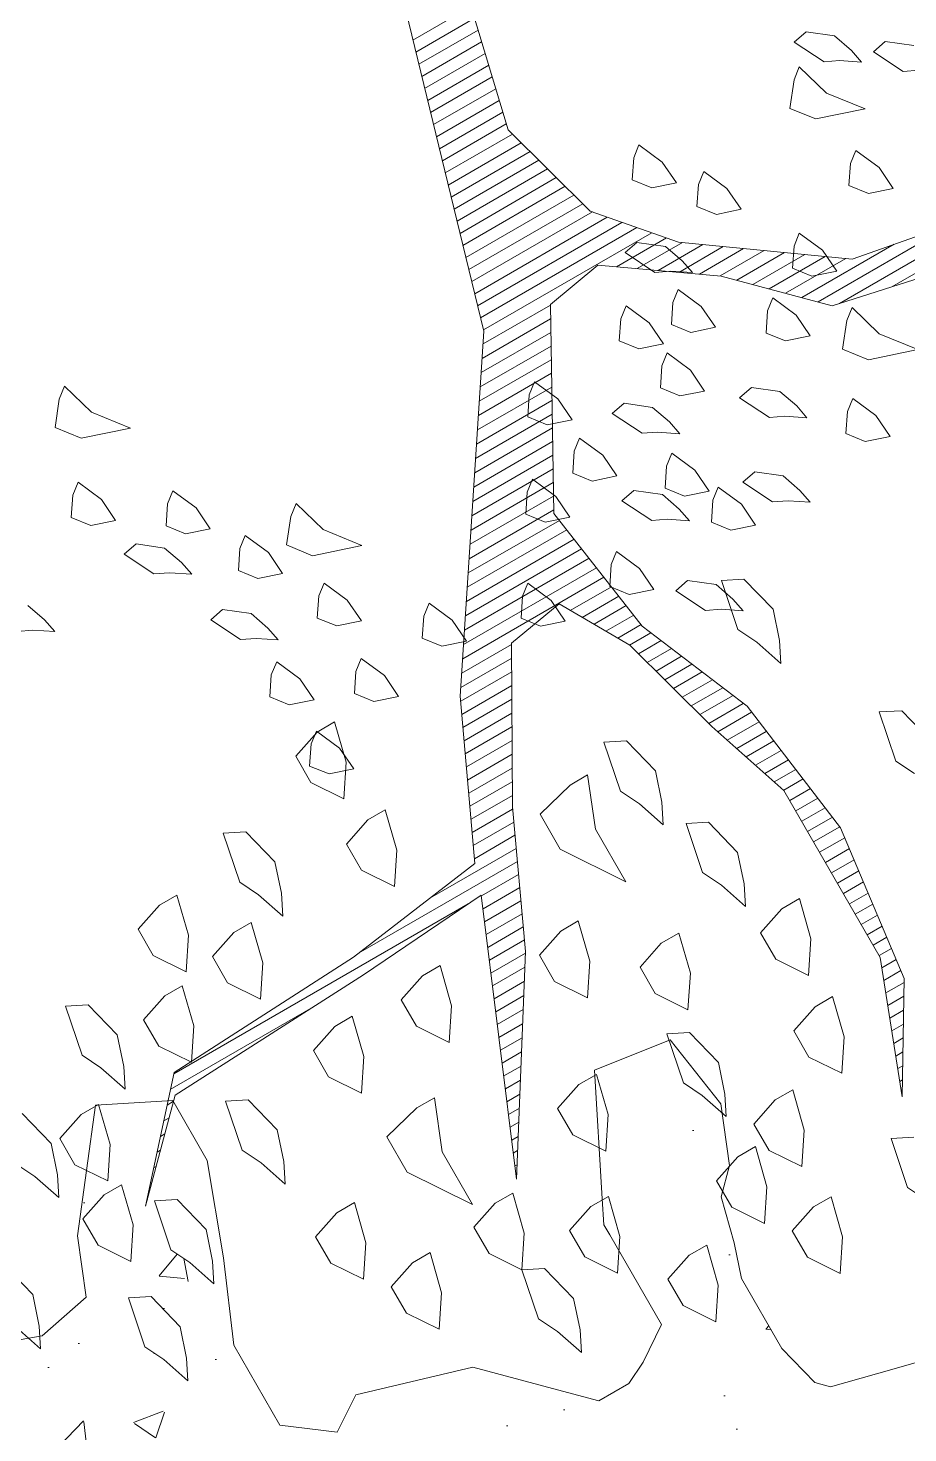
# Model space of a CAD drawing. Header units: metres. Extents: x 12093 to 20303, y 514 to 1412.
# Drawn here: x 19711.101 to 19712.157, y 702.806 to 704.492 of the extents above; entities that cross this region are included whole.
import ezdxf

# ---------------------------------------------------------------- set-up
doc = ezdxf.new("R2010")
doc.units = ezdxf.units.M
for name, color, linetype, lineweight in [('ARBOLES', 52, 'Continuous', 13), ('grass', 64, 'Continuous', 13), ('MANZANAS-ORIGINALES', 147, 'Continuous', 9)]:
    doc.layers.add(name, color=color, linetype=linetype, lineweight=lineweight)
doc.layers.add('desnivel', color=9, linetype='Continuous')
pattern_1 = [(50, (19136.99335, 73.14804), (0.36436934, -0.03187817), [0.0381, -0.4191]), (355, (19136.99335, 73.14804), (-0.07048565, 0.38211329), [0.03048, -0.33528]), (100.451, (19137.0237, 73.1454), (0.293885, 0.35023338), [0.03238, -0.35618]), (46.1842, (19136.99335, 73.24964), (0.54215808, -0.08408466), [0.05715, -0.62865]), (96.6356, (19137.03853, 73.24264), (0.47480847, 0.4948511), [0.04857, -0.53427]), (351.184, (19136.99335, 73.24964), (0.4748092, 0.49485024), [0.04572, -0.50292]), (21, (19137.04415, 73.22424), (0.30322976, -0.20453104), [0.0381, -0.4191]), (326, (19137.04415, 73.22424), (0.12360406, 0.36837593), [0.03048, -0.33528]), (71.4514, (19137.06942, 73.2072), (0.42683298, 0.16384572), [0.03238, -0.35618]), (37.5, (19136.99335, 73.14804), (0.006177207, 0.169110078), [0, -0.331216, 0, -0.34036, 0, -0.33655]), (7.5, (19136.99335, 73.14804), (0.133639325, 0.20036115), [0, -0.194056, 0, -0.323596, 0, -0.12827]), (327.5, (19136.88007, 73.14804), (0.27118119, -0.011457488), [0, -0.127, 0, -0.39624, 0, -0.52578]), (317.5, (19136.82927, 73.14804), (0.29625836, 0.05085298), [0, -0.1651, 0, -0.263144, 0, -0.37338])]

# ---------------------------------------------------------------- blocks, each defined once
blk = doc.blocks.new('ghgfghgh')
at = {"layer": 'ARBOLES', "lineweight": 20}
for p, q in [((20001.7333, 663.3904), (20001.6557, 663.7091)), ((20001.713, 663.6712), (20001.7517, 663.5428)), ((20001.6796, 663.6107), (20001.7236, 663.636)), ((20001.6819, 663.6015), (20001.7263, 663.6272)), ((20001.6841, 663.5924), (20001.7289, 663.6183)), ((20001.6863, 663.5832), (20001.7316, 663.6094)), ((20001.6885, 663.5741), (20001.7343, 663.6005)), ((20001.6908, 663.565), (20001.737, 663.5916)), ((20001.693, 663.5558), (20001.7396, 663.5828)), ((20001.6952, 663.5467), (20001.7423, 663.5739)), ((20001.6974, 663.5375), (20001.745, 663.565)), ((20001.6997, 663.5284), (20001.7477, 663.5561)), ((20001.7019, 663.5193), (20001.7503, 663.5472)), ((20001.7041, 663.5101), (20001.755, 663.5395)), ((20001.7517, 663.5428), (20001.8138, 663.4812)), ((20001.7064, 663.501), (20001.7617, 663.5329)), ((20001.7086, 663.4918), (20001.7683, 663.5263)), ((20001.7108, 663.4827), (20001.775, 663.5197)), ((20001.713, 663.4736), (20001.7816, 663.5132)), ((20001.7153, 663.4644), (20001.7882, 663.5066)), ((20001.7175, 663.4553), (20001.7949, 663.5)), ((20001.7197, 663.4461), (20001.8015, 663.4934)), ((20001.7219, 663.437), (20001.8082, 663.4868)), ((20002.0027, 663.4114), (20002.1318, 663.486)), ((20002.0121, 663.445), (20002.13, 663.4864)), ((20002.0423, 663.4239), (20002.1447, 663.483)), ((20001.7242, 663.4279), (20001.8155, 663.4806)), ((20001.7264, 663.4187), (20001.8267, 663.4767)), ((20001.7286, 663.4096), (20001.8379, 663.4727)), ((20001.9864, 663.4125), (20002.0903, 663.4725)), ((20001.7308, 663.4004), (20001.8492, 663.4688)), ((20001.7331, 663.3913), (20001.8604, 663.4648)), ((20001.9741, 663.4158), (20002.0441, 663.4562)), ((20001.8197, 663.4403), (20001.7837, 663.4106)), ((20002.0645, 663.4309), (20001.997, 663.4096)), ((20001.7327, 663.3807), (20001.7837, 663.4101)), ((20001.7837, 663.4106), (20001.7863, 663.2525)), ((20001.732, 663.3698), (20001.7838, 663.3998)), ((20001.7155, 663.1141), (20001.7333, 663.3904)), ((20001.7313, 663.359), (20001.784, 663.3895)), ((20001.7306, 663.3482), (20001.7842, 663.3791)), ((20001.7299, 663.3373), (20001.7844, 663.3688)), ((20001.7292, 663.3265), (20001.7845, 663.3585)), ((20001.7285, 663.3157), (20001.7847, 663.3481)), ((20001.7278, 663.3049), (20001.7849, 663.3378)), ((20001.7271, 663.294), (20001.785, 663.3275)), ((20001.7264, 663.2832), (20001.7852, 663.3172)), ((20001.7257, 663.2724), (20001.7854, 663.3068)), ((20001.725, 663.2615), (20001.7856, 663.2965)), ((20001.7243, 663.2507), (20001.7857, 663.2862)), ((20001.7236, 663.2399), (20001.7859, 663.2759)), ((20001.7229, 663.2291), (20001.7861, 663.2655)), ((20001.7222, 663.2182), (20001.7862, 663.2552)), ((20001.7863, 663.2525), (20001.8533, 663.1671)), ((20001.7208, 663.1966), (20001.7961, 663.24)), ((20001.7215, 663.2074), (20001.7905, 663.2472)), ((20001.7201, 663.1857), (20001.8017, 663.2329)), ((20001.7187, 663.1641), (20001.813, 663.2185)), ((20001.7194, 663.1749), (20001.8073, 663.2257)), ((20001.718, 663.1533), (20001.8186, 663.2113)), ((20001.7173, 663.1424), (20001.8242, 663.2042)), ((20001.7988, 663.1791), (20001.8299, 663.197)), ((20001.7904, 663.184), (20001.7543, 663.1543)), ((20001.8439, 663.1528), (20001.7904, 663.184)), ((20001.8078, 663.1738), (20001.8355, 663.1898)), ((20001.8168, 663.1686), (20001.8411, 663.1827)), ((20001.8258, 663.1634), (20001.8468, 663.1755)), ((20001.8347, 663.1581), (20001.8524, 663.1683)), ((20001.8533, 663.1671), (20001.9326, 663.1065)), ((20001.7166, 663.1316), (20001.7543, 663.1534)), ((20001.7543, 663.1543), (20001.7549, 663.0305)), ((20001.8437, 663.1529), (20001.8598, 663.1622)), ((20001.906, 663.0912), (20001.8439, 663.1528)), ((20001.8504, 663.1463), (20001.8676, 663.1562)), ((20001.7159, 663.1208), (20001.7544, 663.143)), ((20001.8571, 663.1397), (20001.8754, 663.1503)), ((20001.8637, 663.1331), (20001.8831, 663.1444)), ((20001.7158, 663.1103), (20001.7544, 663.1326)), ((20001.8703, 663.1265), (20001.8909, 663.1384)), ((20001.877, 663.12), (20001.8987, 663.1325)), ((20001.7167, 663.1004), (20001.7545, 663.1222)), ((20001.8836, 663.1134), (20001.9064, 663.1265)), ((20001.8903, 663.1068), (20001.9142, 663.1206)), ((20001.7265, 662.9875), (20001.7155, 663.1141)), ((20001.7175, 663.0904), (20001.7545, 663.1118)), ((20001.8969, 663.1002), (20001.922, 663.1147)), ((20001.7184, 663.0805), (20001.7546, 663.1014)), ((20001.9036, 663.0936), (20001.9298, 663.1087)), ((20001.9105, 663.0872), (20001.9361, 663.102)), ((20001.9326, 663.1065), (20002.0035, 663.0145)), ((20001.7193, 663.0706), (20001.7546, 663.091)), ((20001.9605, 663.0429), (20001.906, 663.0912)), ((20001.9176, 663.0809), (20001.9417, 663.0948)), ((20001.7201, 663.0607), (20001.7547, 663.0806)), ((20001.9248, 663.0746), (20001.9472, 663.0875)), ((20001.9319, 663.0683), (20001.9528, 663.0803)), ((20001.721, 663.0507), (20001.7547, 663.0702)), ((20001.939, 663.0619), (20001.9584, 663.0731)), ((20001.7219, 663.0408), (20001.7548, 663.0598)), ((20001.9461, 663.0556), (20001.9639, 663.0659)), ((20001.9532, 663.0493), (20001.9695, 663.0587)), ((20001.7227, 663.0309), (20001.7548, 663.0494)), ((20001.9604, 663.043), (20001.975, 663.0515)), ((20001.7236, 663.021), (20001.7549, 663.039)), ((20002.0335, 662.9165), (20001.9605, 663.0429)), ((20001.9649, 663.0352), (20001.9806, 663.0442)), ((20001.9695, 663.0274), (20001.9861, 663.037)), ((20001.7245, 663.011), (20001.7551, 663.0287)), ((20001.7549, 663.0305), (20001.7649, 662.921)), ((20001.974, 663.0196), (20001.9917, 663.0298)), ((20001.7253, 663.0011), (20001.756, 663.0188)), ((20001.9785, 663.0118), (20001.9973, 663.0226)), ((20001.983, 663.0039), (20002.0028, 663.0154)), ((20002.0035, 663.0145), (20002.0516, 662.9004)), ((20001.7262, 662.9912), (20001.7569, 663.0089)), ((20001.9875, 662.9961), (20002.0066, 663.0071)), ((20001.6924, 662.9613), (20001.7578, 662.999)), ((20001.992, 662.9883), (20002.0101, 662.9988)), ((20001.6345, 662.9166), (20001.7265, 662.9875)), ((20001.6383, 662.9196), (20001.7587, 662.9891)), ((20001.9965, 662.9805), (20002.0137, 662.9904)), ((20002.0011, 662.9727), (20002.0172, 662.982)), ((20001.7315, 662.963), (20001.7596, 662.9792)), ((20002.0056, 662.9648), (20002.0208, 662.9736)), ((20001.7314, 662.9637), (20001.6421, 662.9034)), ((20001.7581, 662.7486), (20001.7314, 662.9637)), ((20001.7327, 662.9532), (20001.7605, 662.9693)), ((20002.0101, 662.957), (20002.0243, 662.9652)), ((20001.4985, 662.8284), (20001.7231, 662.9581)), ((20001.7339, 662.9435), (20001.7614, 662.9594)), ((20002.0146, 662.9492), (20002.0278, 662.9568)), ((20001.7351, 662.9338), (20001.7623, 662.9495)), ((20001.7363, 662.9241), (20001.7632, 662.9396)), ((20002.0191, 662.9414), (20002.0314, 662.9485)), ((20002.0236, 662.9336), (20002.0349, 662.9401)), ((20001.7375, 662.9143), (20001.7641, 662.9297)), ((20002.0281, 662.9258), (20002.0384, 662.9317)), ((20001.7387, 662.9046), (20001.7648, 662.9197)), ((20001.7649, 662.921), (20001.7581, 662.7486)), ((20002.0327, 662.9179), (20002.042, 662.9233)), ((20001.4987, 662.8294), (20001.6345, 662.9166)), ((20001.7399, 662.8949), (20001.7644, 662.909)), ((20002.0501, 662.8109), (20002.0335, 662.9165)), ((20002.0347, 662.9087), (20002.0455, 662.9149)), ((20001.6421, 662.9034), (20001.4997, 662.8122)), ((20001.7411, 662.8851), (20001.764, 662.8984)), ((20002.0362, 662.8991), (20002.049, 662.9065)), ((20002.0377, 662.8896), (20002.0516, 662.8976)), ((20002.0516, 662.9004), (20002.0501, 662.8109)), ((20001.7423, 662.8754), (20001.7636, 662.8877)), ((20002.0392, 662.88), (20002.0514, 662.8871)), ((20001.4959, 662.8166), (20001.6038, 662.8788)), ((20001.7435, 662.8657), (20001.7632, 662.877)), ((20002.0407, 662.8705), (20002.0512, 662.8765)), ((20001.7447, 662.856), (20001.7627, 662.8663)), ((20002.0422, 662.8609), (20002.0511, 662.866)), ((20001.746, 662.8462), (20001.7623, 662.8557)), ((20002.0437, 662.8514), (20002.0509, 662.8555)), ((20001.7472, 662.8365), (20001.7619, 662.845)), ((20002.0453, 662.8418), (20002.0507, 662.845)), ((20001.7484, 662.8268), (20001.7615, 662.8343)), ((20002.0468, 662.8323), (20002.0505, 662.8344)), ((20001.4772, 662.7283), (20001.4987, 662.8294)), ((20001.7496, 662.817), (20001.761, 662.8237)), ((20002.0483, 662.8227), (20002.0503, 662.8239)), ((20001.4997, 662.8122), (20001.4772, 662.7283)), ((20001.7508, 662.8073), (20001.7606, 662.813)), ((20001.752, 662.7976), (20001.7602, 662.8023)), ((20001.4909, 662.7928), (20001.4951, 662.7952)), ((20001.7532, 662.7879), (20001.7598, 662.7917)), ((20001.4884, 662.7809), (20001.4918, 662.7829)), ((20001.7544, 662.7781), (20001.7593, 662.781)), ((20001.4859, 662.769), (20001.4885, 662.7706)), ((20001.7556, 662.7684), (20001.7589, 662.7703)), ((20001.7568, 662.7587), (20001.7585, 662.7596)), ((20001.758, 662.7489), (20001.7581, 662.749))]:
    blk.add_line(p, q, dxfattribs=at)
at = {"layer": 'desnivel', "lineweight": 20}
for p, q in [((20001.6363, 662.5855), (20001.6223, 662.5573)), ((20001.8205, 662.5809), (20001.7966, 662.5873)), ((20001.6223, 662.5573), (20001.5789, 662.5625))]:
    blk.add_line(p, q, dxfattribs=at)
at = {"layer": 'grass'}
for p, q in [((20001.9684, 663.6091), (20001.9773, 663.6169)), ((20001.9773, 663.6169), (20001.9989, 663.6138)), ((20001.9989, 663.6138), (20002.0116, 663.6029)), ((20002.0283, 663.6018), (20002.0372, 663.6096)), ((20002.0372, 663.6096), (20002.0588, 663.6065)), ((20001.9909, 663.5942), (20001.9684, 663.6091)), ((20002.0116, 663.6029), (20002.0194, 663.594)), ((20002.0508, 663.5869), (20002.0283, 663.6018)), ((20001.9722, 663.5904), (20001.9682, 663.5806)), ((20001.9927, 663.5706), (20001.9722, 663.5904)), ((20002.0027, 663.5951), (20001.9909, 663.5942)), ((20002.0194, 663.594), (20002.0027, 663.5951)), ((20001.9682, 663.5806), (20001.965, 663.559)), ((20002.0626, 663.5878), (20002.0508, 663.5869)), ((20002.0221, 663.5586), (20001.9927, 663.5706)), ((20001.965, 663.559), (20001.9847, 663.551)), ((20001.9847, 663.551), (20002.0221, 663.5586)), ((20001.8508, 663.5314), (20001.8468, 663.5216)), ((20001.8684, 663.5184), (20001.8508, 663.5314)), ((20002.015, 663.5272), (20002.0109, 663.5174)), ((20002.0326, 663.5143), (20002.015, 663.5272)), ((20001.8468, 663.5216), (20001.8457, 663.5048)), ((20001.8791, 663.5026), (20001.8684, 663.5184)), ((20002.0109, 663.5174), (20002.0098, 663.5007)), ((20002.0433, 663.4984), (20002.0326, 663.5143)), ((20001.8457, 663.5048), (20001.8604, 663.4988)), ((20001.8998, 663.5113), (20001.8958, 663.5015)), ((20001.9174, 663.4984), (20001.8998, 663.5113)), ((20001.8604, 663.4988), (20001.8791, 663.5026)), ((20001.8958, 663.5015), (20001.8947, 663.4848)), ((20001.9281, 663.4826), (20001.9174, 663.4984)), ((20002.0098, 663.5007), (20002.0245, 663.4946)), ((20002.0245, 663.4946), (20002.0433, 663.4984)), ((20001.8947, 663.4848), (20001.9094, 663.4788)), ((20001.9094, 663.4788), (20001.9281, 663.4826)), ((20001.8138, 663.4812), (20001.8806, 663.4577)), ((20001.8338, 663.4391), (20001.8716, 663.4609)), ((20001.9722, 663.4646), (20001.9682, 663.4548)), ((20001.9898, 663.4516), (20001.9722, 663.4646)), ((20001.8403, 663.4498), (20001.8492, 663.4576)), ((20001.8628, 663.4349), (20001.8403, 663.4498)), ((20001.8492, 663.4576), (20001.8709, 663.4545)), ((20001.8495, 663.4377), (20001.8837, 663.4574)), ((20001.8652, 663.4363), (20001.8991, 663.4559)), ((20001.8709, 663.4545), (20001.8836, 663.4436)), ((20001.8806, 663.4577), (20002.0121, 663.445)), ((20001.8809, 663.4349), (20001.9146, 663.4544)), ((20001.8966, 663.4336), (20001.93, 663.4529)), ((20001.9122, 663.4322), (20001.9455, 663.4514)), ((20001.9248, 663.429), (20001.961, 663.4499)), ((20001.9682, 663.4548), (20001.9671, 663.4381)), ((20002.0005, 663.4358), (20001.9898, 663.4516)), ((20001.9131, 663.4321), (20001.8197, 663.4403)), ((20001.8836, 663.4436), (20001.8914, 663.4347)), ((20001.9371, 663.4257), (20001.9764, 663.4484)), ((20001.9494, 663.4224), (20001.9919, 663.4469)), ((20001.9617, 663.4191), (20002.0073, 663.4454)), ((20001.8746, 663.4358), (20001.8628, 663.4349)), ((20001.8914, 663.4347), (20001.8746, 663.4358)), ((20001.997, 663.4096), (20001.9131, 663.4321)), ((20001.9671, 663.4381), (20001.9818, 663.432)), ((20001.9818, 663.432), (20002.0005, 663.4358)), ((20001.8804, 663.422), (20001.8764, 663.4122)), ((20001.898, 663.4091), (20001.8804, 663.422)), ((20001.841, 663.4095), (20001.837, 663.3997)), ((20001.8586, 663.3966), (20001.841, 663.4095)), ((20001.8764, 663.4122), (20001.8753, 663.3955)), ((20001.9087, 663.3933), (20001.898, 663.4091)), ((20001.9522, 663.4155), (20001.9482, 663.4057)), ((20001.9698, 663.4026), (20001.9522, 663.4155)), ((20002.0121, 663.4082), (20002.0081, 663.3984)), ((20002.0326, 663.3884), (20002.0121, 663.4082)), ((20001.837, 663.3997), (20001.8359, 663.383)), ((20001.8693, 663.3808), (20001.8586, 663.3966)), ((20001.9482, 663.4057), (20001.9471, 663.389)), ((20001.9805, 663.3868), (20001.9698, 663.4026)), ((20002.0081, 663.3984), (20002.005, 663.3768)), ((20001.8753, 663.3955), (20001.89, 663.3895)), ((20001.89, 663.3895), (20001.9087, 663.3933)), ((20001.9471, 663.389), (20001.9618, 663.383)), ((20001.9618, 663.383), (20001.9805, 663.3868)), ((20002.062, 663.3764), (20002.0326, 663.3884)), ((20001.8359, 663.383), (20001.8506, 663.377)), ((20001.8506, 663.377), (20001.8693, 663.3808)), ((20002.005, 663.3768), (20002.0246, 663.3688)), ((20002.0246, 663.3688), (20002.062, 663.3764)), ((20001.8722, 663.3739), (20001.8682, 663.3641)), ((20001.8898, 663.361), (20001.8722, 663.3739)), ((20001.8682, 663.3641), (20001.8671, 663.3474)), ((20001.9005, 663.3451), (20001.8898, 663.361)), ((20001.4158, 663.3488), (20001.4118, 663.339)), ((20001.4363, 663.329), (20001.4158, 663.3488)), ((20001.7718, 663.352), (20001.7677, 663.3422)), ((20001.7894, 663.3391), (20001.7718, 663.352)), ((20001.8671, 663.3474), (20001.8818, 663.3414)), ((20001.8818, 663.3414), (20001.9005, 663.3451)), ((20001.927, 663.34), (20001.9359, 663.3478)), ((20001.9359, 663.3478), (20001.9575, 663.3447)), ((20001.9575, 663.3447), (20001.9702, 663.3338)), ((20001.4118, 663.339), (20001.4087, 663.3174)), ((20001.7677, 663.3422), (20001.7666, 663.3255)), ((20001.8001, 663.3233), (20001.7894, 663.3391)), ((20001.8306, 663.328), (20001.8395, 663.3358)), ((20001.8395, 663.3358), (20001.8611, 663.3327)), ((20001.9495, 663.3251), (20001.927, 663.34)), ((20001.9702, 663.3338), (20001.978, 663.3249)), ((20002.0126, 663.3394), (20002.0086, 663.3296)), ((20002.0302, 663.3265), (20002.0126, 663.3394)), ((20001.4657, 663.317), (20001.4363, 663.329)), ((20001.7666, 663.3255), (20001.7813, 663.3195)), ((20001.7813, 663.3195), (20001.8001, 663.3233)), ((20001.8531, 663.3131), (20001.8306, 663.328)), ((20001.8611, 663.3327), (20001.8738, 663.3218)), ((20001.9613, 663.326), (20001.9495, 663.3251)), ((20001.978, 663.3249), (20001.9613, 663.326)), ((20002.0086, 663.3296), (20002.0074, 663.3129)), ((20002.0409, 663.3107), (20002.0302, 663.3265)), ((20001.4087, 663.3174), (20001.4283, 663.3094)), ((20001.4283, 663.3094), (20001.4657, 663.317)), ((20001.8649, 663.314), (20001.8531, 663.3131)), ((20001.8816, 663.3128), (20001.8649, 663.314)), ((20001.8738, 663.3218), (20001.8816, 663.3128)), ((20002.0074, 663.3129), (20002.0221, 663.3069)), ((20001.8058, 663.3095), (20001.8018, 663.2997)), ((20001.8234, 663.2966), (20001.8058, 663.3095)), ((20002.0221, 663.3069), (20002.0409, 663.3107)), ((20001.8018, 663.2997), (20001.8007, 663.283)), ((20001.8341, 663.2808), (20001.8234, 663.2966)), ((20001.8756, 663.2981), (20001.8716, 663.2883)), ((20001.8932, 663.2852), (20001.8756, 663.2981)), ((20001.8007, 663.283), (20001.8154, 663.277)), ((20001.8154, 663.277), (20001.8341, 663.2808)), ((20001.8716, 663.2883), (20001.8705, 663.2716)), ((20001.9039, 663.2694), (20001.8932, 663.2852)), ((20001.9295, 663.2761), (20001.9384, 663.2839)), ((20001.9384, 663.2839), (20001.96, 663.2808)), ((20001.96, 663.2808), (20001.9727, 663.2699)), ((20001.4261, 663.276), (20001.4221, 663.2662)), ((20001.4437, 663.2631), (20001.4261, 663.276)), ((20001.4978, 663.2695), (20001.4938, 663.2597)), ((20001.5154, 663.2566), (20001.4978, 663.2695)), ((20001.7702, 663.2783), (20001.7662, 663.2685)), ((20001.7878, 663.2654), (20001.7702, 663.2783)), ((20001.8379, 663.262), (20001.8468, 663.2698)), ((20001.8468, 663.2698), (20001.8685, 663.2667)), ((20001.8705, 663.2716), (20001.8852, 663.2656)), ((20001.8852, 663.2656), (20001.9039, 663.2694)), ((20001.9108, 663.2723), (20001.9068, 663.2625)), ((20001.9284, 663.2594), (20001.9108, 663.2723)), ((20001.952, 663.2612), (20001.9295, 663.2761)), ((20001.9727, 663.2699), (20001.9805, 663.261)), ((20001.4221, 663.2662), (20001.4209, 663.2495)), ((20001.4544, 663.2472), (20001.4437, 663.2631)), ((20001.4938, 663.2597), (20001.4927, 663.243)), ((20001.5911, 663.26), (20001.5871, 663.2502)), ((20001.6116, 663.2402), (20001.5911, 663.26)), ((20001.7662, 663.2685), (20001.7651, 663.2518)), ((20001.7985, 663.2496), (20001.7878, 663.2654)), ((20001.8604, 663.2471), (20001.8379, 663.262)), ((20001.8685, 663.2667), (20001.8812, 663.2558)), ((20001.9068, 663.2625), (20001.9057, 663.2458)), ((20001.9391, 663.2436), (20001.9284, 663.2594)), ((20001.9638, 663.2621), (20001.952, 663.2612)), ((20001.9805, 663.261), (20001.9638, 663.2621)), ((20001.4209, 663.2495), (20001.4356, 663.2434)), ((20001.5261, 663.2408), (20001.5154, 663.2566)), ((20001.5871, 663.2502), (20001.584, 663.2286)), ((20001.7651, 663.2518), (20001.7798, 663.2458)), ((20001.7798, 663.2458), (20001.7985, 663.2496)), ((20001.8722, 663.248), (20001.8604, 663.2471)), ((20001.889, 663.2469), (20001.8722, 663.248)), ((20001.8812, 663.2558), (20001.889, 663.2469)), ((20001.4356, 663.2434), (20001.4544, 663.2472)), ((20001.4927, 663.243), (20001.5074, 663.237)), ((20001.5074, 663.237), (20001.5261, 663.2408)), ((20001.641, 663.2281), (20001.6116, 663.2402)), ((20001.9057, 663.2458), (20001.9204, 663.2398)), ((20001.9204, 663.2398), (20001.9391, 663.2436)), ((20001.461, 663.2216), (20001.47, 663.2294)), ((20001.47, 663.2294), (20001.4916, 663.2263)), ((20001.5526, 663.2357), (20001.5486, 663.2259)), ((20001.5702, 663.2228), (20001.5526, 663.2357)), ((20001.584, 663.2286), (20001.6036, 663.2205)), ((20001.6036, 663.2205), (20001.641, 663.2281)), ((20001.4835, 663.2067), (20001.461, 663.2216)), ((20001.4916, 663.2263), (20001.5043, 663.2154)), ((20001.5486, 663.2259), (20001.5475, 663.2092)), ((20001.5809, 663.207), (20001.5702, 663.2228)), ((20001.8337, 663.2237), (20001.8297, 663.2139)), ((20001.8513, 663.2108), (20001.8337, 663.2237)), ((20001.4954, 663.2076), (20001.4835, 663.2067)), ((20001.5121, 663.2065), (20001.4954, 663.2076)), ((20001.5043, 663.2154), (20001.5121, 663.2065)), ((20001.5475, 663.2092), (20001.5622, 663.2032)), ((20001.5622, 663.2032), (20001.5809, 663.207)), ((20001.8297, 663.2139), (20001.8286, 663.1972)), ((20001.862, 663.195), (20001.8513, 663.2108)), ((20001.6123, 663.1998), (20001.6083, 663.19)), ((20001.6299, 663.1869), (20001.6123, 663.1998)), ((20001.7667, 663.1997), (20001.7627, 663.1899)), ((20001.7843, 663.1867), (20001.7667, 663.1997)), ((20001.8286, 663.1972), (20001.8433, 663.1912)), ((20001.8433, 663.1912), (20001.862, 663.195)), ((20001.8787, 663.1939), (20001.8876, 663.2017)), ((20001.8876, 663.2017), (20001.9092, 663.1986)), ((20001.9092, 663.1986), (20001.9219, 663.1877)), ((20001.9132, 663.2017), (20001.9303, 663.2027)), ((20001.9257, 663.1646), (20001.9132, 663.2017)), ((20001.9303, 663.2027), (20001.9523, 663.1799)), ((20001.6083, 663.19), (20001.6072, 663.1733)), ((20001.6406, 663.1711), (20001.6299, 663.1869)), ((20001.6918, 663.1845), (20001.6878, 663.1747)), ((20001.7094, 663.1716), (20001.6918, 663.1845)), ((20001.7627, 663.1899), (20001.7616, 663.1731)), ((20001.795, 663.1709), (20001.7843, 663.1867)), ((20001.9012, 663.179), (20001.8787, 663.1939)), ((20001.9219, 663.1877), (20001.9297, 663.1788)), ((20001.388, 663.1828), (20001.4007, 663.1719)), ((20001.5265, 663.172), (20001.5355, 663.1798)), ((20001.5355, 663.1798), (20001.5571, 663.1767)), ((20001.5571, 663.1767), (20001.5698, 663.1657)), ((20001.6072, 663.1733), (20001.6219, 663.1673)), ((20001.6878, 663.1747), (20001.6867, 663.158)), ((20001.913, 663.1799), (20001.9012, 663.179)), ((20001.9297, 663.1788), (20001.913, 663.1799)), ((20001.9523, 663.1799), (20001.9572, 663.1562)), ((20001.3918, 663.1641), (20001.38, 663.1632)), ((20001.4085, 663.163), (20001.3918, 663.1641)), ((20001.4007, 663.1719), (20001.4085, 663.163)), ((20001.5491, 663.1571), (20001.5265, 663.172)), ((20001.5698, 663.1657), (20001.5776, 663.1568)), ((20001.6219, 663.1673), (20001.6406, 663.1711)), ((20001.7201, 663.1558), (20001.7094, 663.1716)), ((20001.7616, 663.1731), (20001.7763, 663.1671)), ((20001.7763, 663.1671), (20001.795, 663.1709)), ((20001.94, 663.1551), (20001.9257, 663.1646)), ((20001.5609, 663.1579), (20001.5491, 663.1571)), ((20001.5776, 663.1568), (20001.5609, 663.1579)), ((20001.6867, 663.158), (20001.7014, 663.152)), ((20001.7014, 663.152), (20001.7201, 663.1558)), ((20001.9582, 663.139), (20001.94, 663.1551)), ((20001.9572, 663.1562), (20001.9582, 663.139)), ((20001.6404, 663.1426), (20001.6364, 663.1328)), ((20001.658, 663.1297), (20001.6404, 663.1426)), ((20001.5765, 663.1401), (20001.5724, 663.1303)), ((20001.5941, 663.1272), (20001.5765, 663.1401)), ((20001.6364, 663.1328), (20001.6353, 663.1161)), ((20001.5724, 663.1303), (20001.5713, 663.1136)), ((20001.6048, 663.1114), (20001.5941, 663.1272)), ((20001.6687, 663.1139), (20001.658, 663.1297)), ((20001.5713, 663.1136), (20001.586, 663.1076)), ((20001.586, 663.1076), (20001.6048, 663.1114)), ((20001.6353, 663.1161), (20001.65, 663.1101)), ((20001.65, 663.1101), (20001.6687, 663.1139)), ((20002.0326, 663.1022), (20002.0498, 663.1032)), ((20002.0452, 663.0651), (20002.0326, 663.1022)), ((20002.0498, 663.1032), (20002.0718, 663.0805)), ((20001.6203, 663.0947), (20001.607, 663.087)), ((20001.629, 663.0642), (20001.6203, 663.0947)), ((20001.607, 663.087), (20001.5909, 663.0688)), ((20001.6025, 663.078), (20001.6014, 663.0613)), ((20001.6065, 663.0878), (20001.6025, 663.078)), ((20001.6241, 663.0749), (20001.6065, 663.0878)), ((20001.8242, 663.0794), (20001.8413, 663.0804)), ((20001.8367, 663.0423), (20001.8242, 663.0794)), ((20001.8413, 663.0804), (20001.8633, 663.0577)), ((20001.5909, 663.0688), (20001.6024, 663.0489)), ((20001.6348, 663.0591), (20001.6241, 663.0749)), ((20001.6014, 663.0613), (20001.6161, 663.0553)), ((20001.6161, 663.0553), (20001.6348, 663.0591)), ((20001.6273, 663.0366), (20001.629, 663.0642)), ((20001.8633, 663.0577), (20001.8682, 663.0339)), ((20002.0595, 663.0557), (20002.0452, 663.0651)), ((20001.6024, 663.0489), (20001.6273, 663.0366)), ((20001.7986, 663.0469), (20001.7759, 663.0249)), ((20001.8119, 663.0546), (20001.7986, 663.0469)), ((20001.8178, 663.0136), (20001.8119, 663.0546)), ((20001.8511, 663.0328), (20001.8367, 663.0423)), ((20001.6587, 663.0282), (20001.6454, 663.0205)), ((20001.6674, 662.9977), (20001.6587, 663.0282)), ((20001.7759, 663.0249), (20001.7912, 662.9983)), ((20001.8692, 663.0167), (20001.8511, 663.0328)), ((20001.8682, 663.0339), (20001.8692, 663.0167)), ((20001.6454, 663.0205), (20001.6293, 663.0023)), ((20001.8864, 663.0178), (20001.9035, 663.0188)), ((20001.8989, 662.9807), (20001.8864, 663.0178)), ((20001.9035, 663.0188), (20001.9255, 662.996)), ((20001.536, 663.0105), (20001.5531, 663.0115)), ((20001.5485, 662.9734), (20001.536, 663.0105)), ((20001.5531, 663.0115), (20001.5751, 662.9888)), ((20001.8408, 662.9738), (20001.8178, 663.0136)), ((20001.6293, 663.0023), (20001.6408, 662.9824)), ((20001.6656, 662.9701), (20001.6674, 662.9977)), ((20001.7912, 662.9983), (20001.8408, 662.9738)), ((20001.9255, 662.996), (20001.9304, 662.9722)), ((20001.5751, 662.9888), (20001.58, 662.965)), ((20001.6408, 662.9824), (20001.6656, 662.9701)), ((20001.5628, 662.9639), (20001.5485, 662.9734)), ((20001.9132, 662.9712), (20001.8989, 662.9807)), ((20001.9304, 662.9722), (20001.9314, 662.9551)), ((20001.5009, 662.9637), (20001.4876, 662.956)), ((20001.5096, 662.9332), (20001.5009, 662.9637)), ((20001.581, 662.9478), (20001.5628, 662.9639)), ((20001.58, 662.965), (20001.581, 662.9478)), ((20001.9314, 662.9551), (20001.9132, 662.9712)), ((20001.9723, 662.961), (20001.959, 662.9533)), ((20001.981, 662.9306), (20001.9723, 662.961)), ((20001.4876, 662.956), (20001.4715, 662.9378)), ((20001.959, 662.9533), (20001.9429, 662.9352)), ((20001.5572, 662.943), (20001.5439, 662.9353)), ((20001.5659, 662.9125), (20001.5572, 662.943)), ((20001.8048, 662.9441), (20001.7915, 662.9364)), ((20001.8135, 662.9136), (20001.8048, 662.9441)), ((20001.4715, 662.9378), (20001.483, 662.9179)), ((20001.5078, 662.9056), (20001.5096, 662.9332)), ((20001.5439, 662.9353), (20001.5278, 662.9171)), ((20001.7915, 662.9364), (20001.7754, 662.9182)), ((20001.881, 662.9349), (20001.8677, 662.9272)), ((20001.8897, 662.9045), (20001.881, 662.9349)), ((20001.9429, 662.9352), (20001.9544, 662.9152)), ((20001.9792, 662.9029), (20001.981, 662.9306)), ((20001.7754, 662.9182), (20001.7869, 662.8983)), ((20001.8677, 662.9272), (20001.8516, 662.909)), ((20001.483, 662.9179), (20001.5078, 662.9056)), ((20001.5278, 662.9171), (20001.5393, 662.8972)), ((20001.5641, 662.8849), (20001.5659, 662.9125)), ((20001.7002, 662.9103), (20001.6869, 662.9026)), ((20001.7089, 662.8798), (20001.7002, 662.9103)), ((20001.8117, 662.886), (20001.8135, 662.9136)), ((20001.8516, 662.909), (20001.8631, 662.8891)), ((20001.9544, 662.9152), (20001.9792, 662.9029)), ((20001.5393, 662.8972), (20001.5641, 662.8849)), ((20001.6869, 662.9026), (20001.6708, 662.8844)), ((20001.7869, 662.8983), (20001.8117, 662.886)), ((20001.8879, 662.8768), (20001.8897, 662.9045)), ((20001.4917, 662.8874), (20001.4756, 662.8693)), ((20001.505, 662.8951), (20001.4917, 662.8874)), ((20001.5137, 662.8647), (20001.505, 662.8951)), ((20001.8631, 662.8891), (20001.8879, 662.8768)), ((20001.9974, 662.8868), (20001.9841, 662.8792)), ((20002.0061, 662.8564), (20001.9974, 662.8868)), ((20001.4165, 662.8795), (20001.4337, 662.8805)), ((20001.4291, 662.8424), (20001.4165, 662.8795)), ((20001.4337, 662.8805), (20001.4557, 662.8578)), ((20001.6708, 662.8844), (20001.6823, 662.8645)), ((20001.7071, 662.8522), (20001.7089, 662.8798)), ((20001.9841, 662.8792), (20001.968, 662.861)), ((20001.4756, 662.8693), (20001.4872, 662.8493)), ((20001.6337, 662.8719), (20001.6204, 662.8642)), ((20001.6424, 662.8415), (20001.6337, 662.8719)), ((20001.4557, 662.8578), (20001.4606, 662.834)), ((20001.512, 662.8371), (20001.5137, 662.8647)), ((20001.6204, 662.8642), (20001.6043, 662.846)), ((20001.6823, 662.8645), (20001.7071, 662.8522)), ((20001.8718, 662.8587), (20001.889, 662.8597)), ((20001.8844, 662.8216), (20001.8718, 662.8587)), ((20001.889, 662.8597), (20001.911, 662.8369)), ((20001.968, 662.861), (20001.9795, 662.841)), ((20002.0043, 662.8288), (20002.0061, 662.8564)), ((20001.4872, 662.8493), (20001.512, 662.8371)), ((20001.6043, 662.846), (20001.6158, 662.8261)), ((20001.8745, 662.8542), (20001.8172, 662.8312)), ((20001.9127, 662.8056), (20001.8745, 662.8542)), ((20001.4434, 662.8329), (20001.4291, 662.8424)), ((20001.4606, 662.834), (20001.4616, 662.8168)), ((20001.6406, 662.8138), (20001.6424, 662.8415)), ((20001.911, 662.8369), (20001.9158, 662.8131)), ((20001.9795, 662.841), (20002.0043, 662.8288)), ((20001.4616, 662.8168), (20001.4434, 662.8329)), ((20001.6158, 662.8261), (20001.6406, 662.8138)), ((20001.8186, 662.828), (20001.8053, 662.8203)), ((20001.8172, 662.8312), (20001.823, 662.7337)), ((20001.8274, 662.7975), (20001.8186, 662.828)), ((20001.8053, 662.8203), (20001.7892, 662.8021)), ((20001.8987, 662.8121), (20001.8844, 662.8216)), ((20001.9169, 662.796), (20001.8987, 662.8121)), ((20001.9158, 662.8131), (20001.9169, 662.796)), ((20001.9673, 662.8162), (20001.954, 662.8086)), ((20001.976, 662.7858), (20001.9673, 662.8162)), ((20002.0498, 662.8131), (20002.0502, 662.8134)), ((20001.4392, 662.8046), (20001.4255, 662.7059)), ((20001.4416, 662.8053), (20001.4283, 662.7976)), ((20001.4977, 662.8081), (20001.4392, 662.8046)), ((20001.4503, 662.7749), (20001.4416, 662.8053)), ((20001.4934, 662.8047), (20001.4984, 662.8076)), ((20001.5239, 662.7627), (20001.4977, 662.8081)), ((20001.5378, 662.8077), (20001.5549, 662.8087)), ((20001.5504, 662.7706), (20001.5378, 662.8077)), ((20001.5549, 662.8087), (20001.5769, 662.7859)), ((20001.6826, 662.8026), (20001.6598, 662.7806)), ((20001.6959, 662.8103), (20001.6826, 662.8026)), ((20001.7018, 662.7693), (20001.6959, 662.8103)), ((20001.7892, 662.8021), (20001.8008, 662.7822)), ((20001.9194, 662.7591), (20001.9127, 662.8056)), ((20001.954, 662.8086), (20001.9378, 662.7904)), ((20001.3836, 662.7984), (20001.4056, 662.7756)), ((20001.4283, 662.7976), (20001.4122, 662.7795)), ((20001.8256, 662.7699), (20001.8274, 662.7975)), ((20001.5769, 662.7859), (20001.5818, 662.7621)), ((20001.6598, 662.7806), (20001.6752, 662.754)), ((20001.8008, 662.7822), (20001.8256, 662.7699)), ((20001.9378, 662.7904), (20001.9494, 662.7704)), ((20001.9742, 662.7582), (20001.976, 662.7858)), ((20002.0417, 662.7794), (20002.0588, 662.7805)), ((20001.4056, 662.7756), (20001.4104, 662.7519)), ((20001.4122, 662.7795), (20001.4237, 662.7595)), ((20001.4486, 662.7473), (20001.4503, 662.7749)), ((20001.5647, 662.7611), (20001.5504, 662.7706)), ((20001.9389, 662.7733), (20001.9256, 662.7656)), ((20001.9476, 662.7428), (20001.9389, 662.7733)), ((20001.9494, 662.7704), (20001.9742, 662.7582)), ((20002.0542, 662.7423), (20002.0417, 662.7794)), ((20001.3933, 662.7508), (20001.379, 662.7603)), ((20001.4237, 662.7595), (20001.4486, 662.7473)), ((20001.5361, 662.6891), (20001.5239, 662.7627)), ((20001.5828, 662.745), (20001.5647, 662.7611)), ((20001.5818, 662.7621), (20001.5828, 662.745)), ((20001.7248, 662.7294), (20001.7018, 662.7693)), ((20001.9256, 662.7656), (20001.9095, 662.7474)), ((20001.913, 662.7352), (20001.9194, 662.7591)), ((20001.4115, 662.7347), (20001.3933, 662.7508)), ((20001.4104, 662.7519), (20001.4115, 662.7347)), ((20001.4833, 662.7572), (20001.4852, 662.7583)), ((20001.6752, 662.754), (20001.7248, 662.7294)), ((20001.459, 662.7445), (20001.4458, 662.7368)), ((20001.4678, 662.714), (20001.459, 662.7445)), ((20001.4808, 662.7453), (20001.4819, 662.7459)), ((20001.7552, 662.7382), (20001.7419, 662.7305)), ((20001.7639, 662.7077), (20001.7552, 662.7382)), ((20001.9095, 662.7474), (20001.921, 662.7275)), ((20001.9458, 662.7152), (20001.9476, 662.7428)), ((20002.0686, 662.7329), (20002.0542, 662.7423)), ((20001.4458, 662.7368), (20001.4296, 662.7186)), ((20001.4783, 662.7334), (20001.4786, 662.7336)), ((20001.4839, 662.7322), (20001.501, 662.7332)), ((20001.4964, 662.6951), (20001.4839, 662.7322)), ((20001.501, 662.7332), (20001.523, 662.7105)), ((20001.6353, 662.731), (20001.622, 662.7233)), ((20001.644, 662.7005), (20001.6353, 662.731)), ((20001.7419, 662.7305), (20001.7258, 662.7123)), ((20001.8143, 662.7279), (20001.7982, 662.7098)), ((20001.8276, 662.7356), (20001.8143, 662.7279)), ((20001.823, 662.7337), (20001.8242, 662.7142)), ((20001.8363, 662.7052), (20001.8276, 662.7356)), ((20001.9229, 662.7006), (20001.913, 662.7352)), ((20001.921, 662.7275), (20001.9458, 662.7152)), ((20001.9829, 662.7277), (20001.9668, 662.7096)), ((20001.9962, 662.7354), (20001.9829, 662.7277)), ((20002.0049, 662.705), (20001.9962, 662.7354)), ((20001.4296, 662.7186), (20001.4412, 662.6987)), ((20001.622, 662.7233), (20001.6059, 662.7051)), ((20001.4255, 662.7059), (20001.4322, 662.6594)), ((20001.466, 662.6864), (20001.4678, 662.714)), ((20001.523, 662.7105), (20001.5279, 662.6867)), ((20001.7258, 662.7123), (20001.7374, 662.6924)), ((20001.7622, 662.6801), (20001.7639, 662.7077)), ((20001.7982, 662.7098), (20001.8097, 662.6898)), ((20001.8242, 662.7142), (20001.8286, 662.7066)), ((20001.8286, 662.7066), (20001.8679, 662.6386)), ((20001.9668, 662.7096), (20001.9783, 662.6896)), ((20001.4412, 662.6987), (20001.466, 662.6864)), ((20001.5107, 662.6856), (20001.4964, 662.6951)), ((20001.6059, 662.7051), (20001.6174, 662.6852)), ((20001.6422, 662.6729), (20001.644, 662.7005)), ((20001.8346, 662.6776), (20001.8363, 662.7052)), ((20001.9021, 662.6988), (20001.8888, 662.6911)), ((20001.9108, 662.6684), (20001.9021, 662.6988)), ((20001.9284, 662.6735), (20001.9229, 662.7006)), ((20002.0031, 662.6774), (20002.0049, 662.705)), ((20001.5289, 662.6695), (20001.5107, 662.6856)), ((20001.5279, 662.6867), (20001.5289, 662.6695)), ((20001.544, 662.623), (20001.5361, 662.6891)), ((20001.6174, 662.6852), (20001.6422, 662.6729)), ((20001.6793, 662.6854), (20001.6632, 662.6673)), ((20001.6926, 662.6931), (20001.6793, 662.6854)), ((20001.7013, 662.6627), (20001.6926, 662.6931)), ((20001.7374, 662.6924), (20001.7622, 662.6801)), ((20001.8097, 662.6898), (20001.8346, 662.6776)), ((20001.8888, 662.6911), (20001.8727, 662.673)), ((20001.9783, 662.6896), (20002.0031, 662.6774)), ((20001.3698, 662.6841), (20001.3918, 662.6613)), ((20001.7622, 662.6801), (20001.7793, 662.6811)), ((20001.7747, 662.643), (20001.7622, 662.6801)), ((20001.7793, 662.6811), (20001.8013, 662.6584)), ((20001.6632, 662.6673), (20001.6747, 662.6473)), ((20001.8727, 662.673), (20001.8842, 662.653)), ((20001.909, 662.6407), (20001.9108, 662.6684)), ((20001.959, 662.6205), (20001.9284, 662.6735)), ((20001.3918, 662.6613), (20001.3967, 662.6375)), ((20001.4322, 662.6594), (20001.3988, 662.63)), ((20001.4642, 662.6588), (20001.4813, 662.6598)), ((20001.4767, 662.6217), (20001.4642, 662.6588)), ((20001.4813, 662.6598), (20001.5033, 662.637)), ((20001.6995, 662.6351), (20001.7013, 662.6627)), ((20001.8013, 662.6584), (20001.8062, 662.6346)), ((20001.8842, 662.653), (20001.909, 662.6407)), ((20001.6747, 662.6473), (20001.6995, 662.6351)), ((20001.789, 662.6335), (20001.7747, 662.643)), ((20001.3977, 662.6204), (20001.3795, 662.6365)), ((20001.3967, 662.6375), (20001.3977, 662.6204)), ((20001.5033, 662.637), (20001.5082, 662.6133)), ((20001.8072, 662.6174), (20001.789, 662.6335)), ((20001.8062, 662.6346), (20001.8072, 662.6174)), ((20001.8679, 662.6386), (20001.8539, 662.6103)), ((20001.3988, 662.63), (20001.3252, 662.6177)), ((20001.3988, 662.63), (20001.3988, 662.63)), ((20001.4911, 662.6122), (20001.4767, 662.6217)), ((20001.5789, 662.5625), (20001.544, 662.623)), ((20001.984, 662.5947), (20001.959, 662.6205)), ((20001.5092, 662.5961), (20001.4911, 662.6122)), ((20001.5082, 662.6133), (20001.5092, 662.5961)), ((20001.8539, 662.6103), (20001.8432, 662.594)), ((20002.0652, 662.6113), (20002.0306, 662.6014)), ((20001.725, 662.6065), (20001.6363, 662.5855)), ((20001.7608, 662.5969), (20001.725, 662.6065)), ((20002.0306, 662.6014), (20001.9959, 662.5915)), ((20001.7966, 662.5873), (20001.7608, 662.5969)), ((20001.8432, 662.594), (20001.8205, 662.5809)), ((20001.9959, 662.5915), (20001.984, 662.5947))]:
    blk.add_line(p, q, dxfattribs=at)

msp = doc.modelspace()

# ---------------------------------------------------------------- hatches: boundary and pattern name
at = {"layer": 'grass'}
h = msp.add_hatch(dxfattribs=at)
h.set_pattern_fill('AR-CONC', color=256, scale=0.002, style=0)
h.set_pattern_definition(pattern_1)
h.paths.add_polyline_path([(19712.2086, 702.9023), (19712.1744, 702.8926), (19712.1195, 702.8768), (19712.0646, 702.8611), (19712.0457, 702.8662), (19712.006, 702.9073), (19711.9575, 702.9913), (19711.9487, 703.0342), (19711.933, 703.0891), (19711.9348, 703.0958), (19711.9275, 703.1085), (19711.9428, 703.1258), (19711.9431, 703.127), (19711.934, 703.1901), (19711.9104, 703.2111), (19711.8992, 703.2185), (19711.7846, 703.232), (19711.7972, 703.188), (19711.7944, 703.1441), (19711.7867, 703.1479), (19711.7904, 703.0856), (19711.7976, 703.0898), (19711.8115, 703.0415), (19711.8104, 703.0244), (19711.8615, 702.9358), (19711.8394, 702.8911), (19711.8223, 702.8652), (19711.7863, 702.8444), (19711.7485, 702.8546), (19711.6917, 702.8698), (19711.6349, 702.885), (19711.4941, 702.8517), (19711.472, 702.807), (19711.4032, 702.8152), (19711.3478, 702.9112), (19711.3353, 703.016), (19711.3159, 703.1328), (19711.2753, 703.203), (19711.2419, 703.0782), (19711.2687, 703.2044), (19711.1857, 703.1994), (19711.1993, 703.1521), (19711.1964, 703.1083), (19711.1708, 703.121), (19711.1599, 703.0427), (19711.1706, 702.9689), (19711.1175, 702.9222), (19711.1149, 702.9218), (19711.1158, 702.907), (19711.1016, 702.9196), (19711.044, 702.91), (19710.9686, 702.5111, -0.00093), (19712.0716, 702.2559)])
h.paths.add_polyline_path([(19711.8873, 702.9588), (19711.8691, 702.9904), (19711.8946, 703.0192), (19711.9157, 703.0314), (19711.9295, 702.9831), (19711.9267, 702.9393)], flags=16)
h.paths.add_polyline_path([(19711.2927, 702.8685), (19711.2639, 702.8941), (19711.2411, 702.9091), (19711.2212, 702.9679), (19711.2484, 702.9695), (19711.2833, 702.9334), (19711.291, 702.8957)], flags=16)
h.paths.add_polyline_path([(19711.3239, 702.985), (19711.2951, 703.0105), (19711.2723, 703.0255), (19711.2524, 703.0843), (19711.2796, 703.086), (19711.3145, 703.0499), (19711.3222, 703.0122)], flags=16)
h.paths.add_polyline_path([(19711.2241, 703.0117), (19711.1847, 703.0312), (19711.1664, 703.0628), (19711.192, 703.0916), (19711.2131, 703.1038), (19711.2269, 703.0555)], flags=16)
h = msp.add_hatch(dxfattribs=at)
h.set_pattern_fill('AR-CONC', color=256, scale=0.002, style=0)
h.set_pattern_definition(pattern_1)
h.paths.add_polyline_path([(19713.0686, 703.0805), (19712.6007, 703.1357), (19712.5842, 703.0972), (19712.5501, 703.0454), (19712.3803, 702.9794), (19712.3632, 702.9535), (19712.2843, 702.924), (19712.2294, 702.9083), (19712.2086, 702.9023), (19712.0716, 702.2559, -0.000494), (19712.657, 702.1187), (19712.8019, 702.0868)])

# ---------------------------------------------------------------- linework, layer by layer
at = {"layer": 'MANZANAS-ORIGINALES'}
for centre, radius, start, end in [((19642.9403, 405.9341), 304.279, 76.754672, 83.883439), ((19642.9585, 406.0744), 303.9876, 76.751542, 83.884028), ((19642.9407, 405.9377), 298.2754, 76.737765, 84.549861)]:
    msp.add_arc(centre, radius, start, end, dxfattribs=at)

# ---------------------------------------------------------------- block references
at = {"layer": 'Defpoints', "lineweight": 20, "xscale": 1.586003757394792, "yscale": 1.586003757394792, "zscale": 1.586003757394792}
msp.add_blockref('ghgfghgh', (-12011.1761, -348.0114), dxfattribs=at)

doc.saveas('drawing.dxf')
